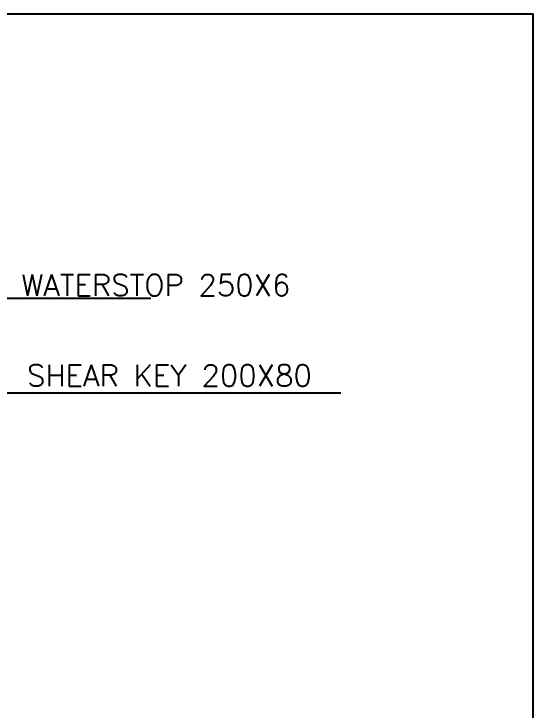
# Model space of a CAD drawing. Extents: x 151242 to 151523, y 158752 to 159354.
# Drawn here: x 151371.41 to 151378.67, y 158873.17 to 158882.94 of the extents above; entities that cross this region are included whole.
import ezdxf
from ezdxf.enums import TextEntityAlignment as Align

# ---------------------------------------------------------------- set-up
doc = ezdxf.new("R2010")
doc.units = 0
doc.header["$LTSCALE"] = 3
doc.header["$MEASUREMENT"] = 0
doc.layers.add('4', color=12, linetype='CONTINUOUS')
doc.styles.add('ROMANS', font='romans.shx')

msp = doc.modelspace()

# ---------------------------------------------------------------- linework, layer by layer
at = {"layer": '4', "color": 15}
for p, q in [((151371.2085, 158878.9538), (151373.3182, 158878.9538)), ((151371.2002, 158877.6263), (151375.9771, 158877.6263))]:
    msp.add_line(p, q, dxfattribs=at)
at = {"layer": '4', "color": 2, "linetype": 'Continuous'}
for points in [[(151350.1504, 158882.9358), (151378.6686, 158882.9358)], [(151378.6686, 158854.4735), (151378.6686, 158882.9358)]]:
    msp.add_lwpolyline(points, dxfattribs=at)

# ---------------------------------------------------------------- texts
at = {"layer": '4', "color": 152, "style": 'ROMANS'}
for s, p in [('WATERSTOP 250X6', (151373.39, 158879.1369)), ('SHEAR KEY 200X80', (151373.5801, 158877.8695))]:
    msp.add_text(s, height=0.3, dxfattribs=at).set_placement(p, align=Align.MIDDLE)

doc.saveas('drawing.dxf')
